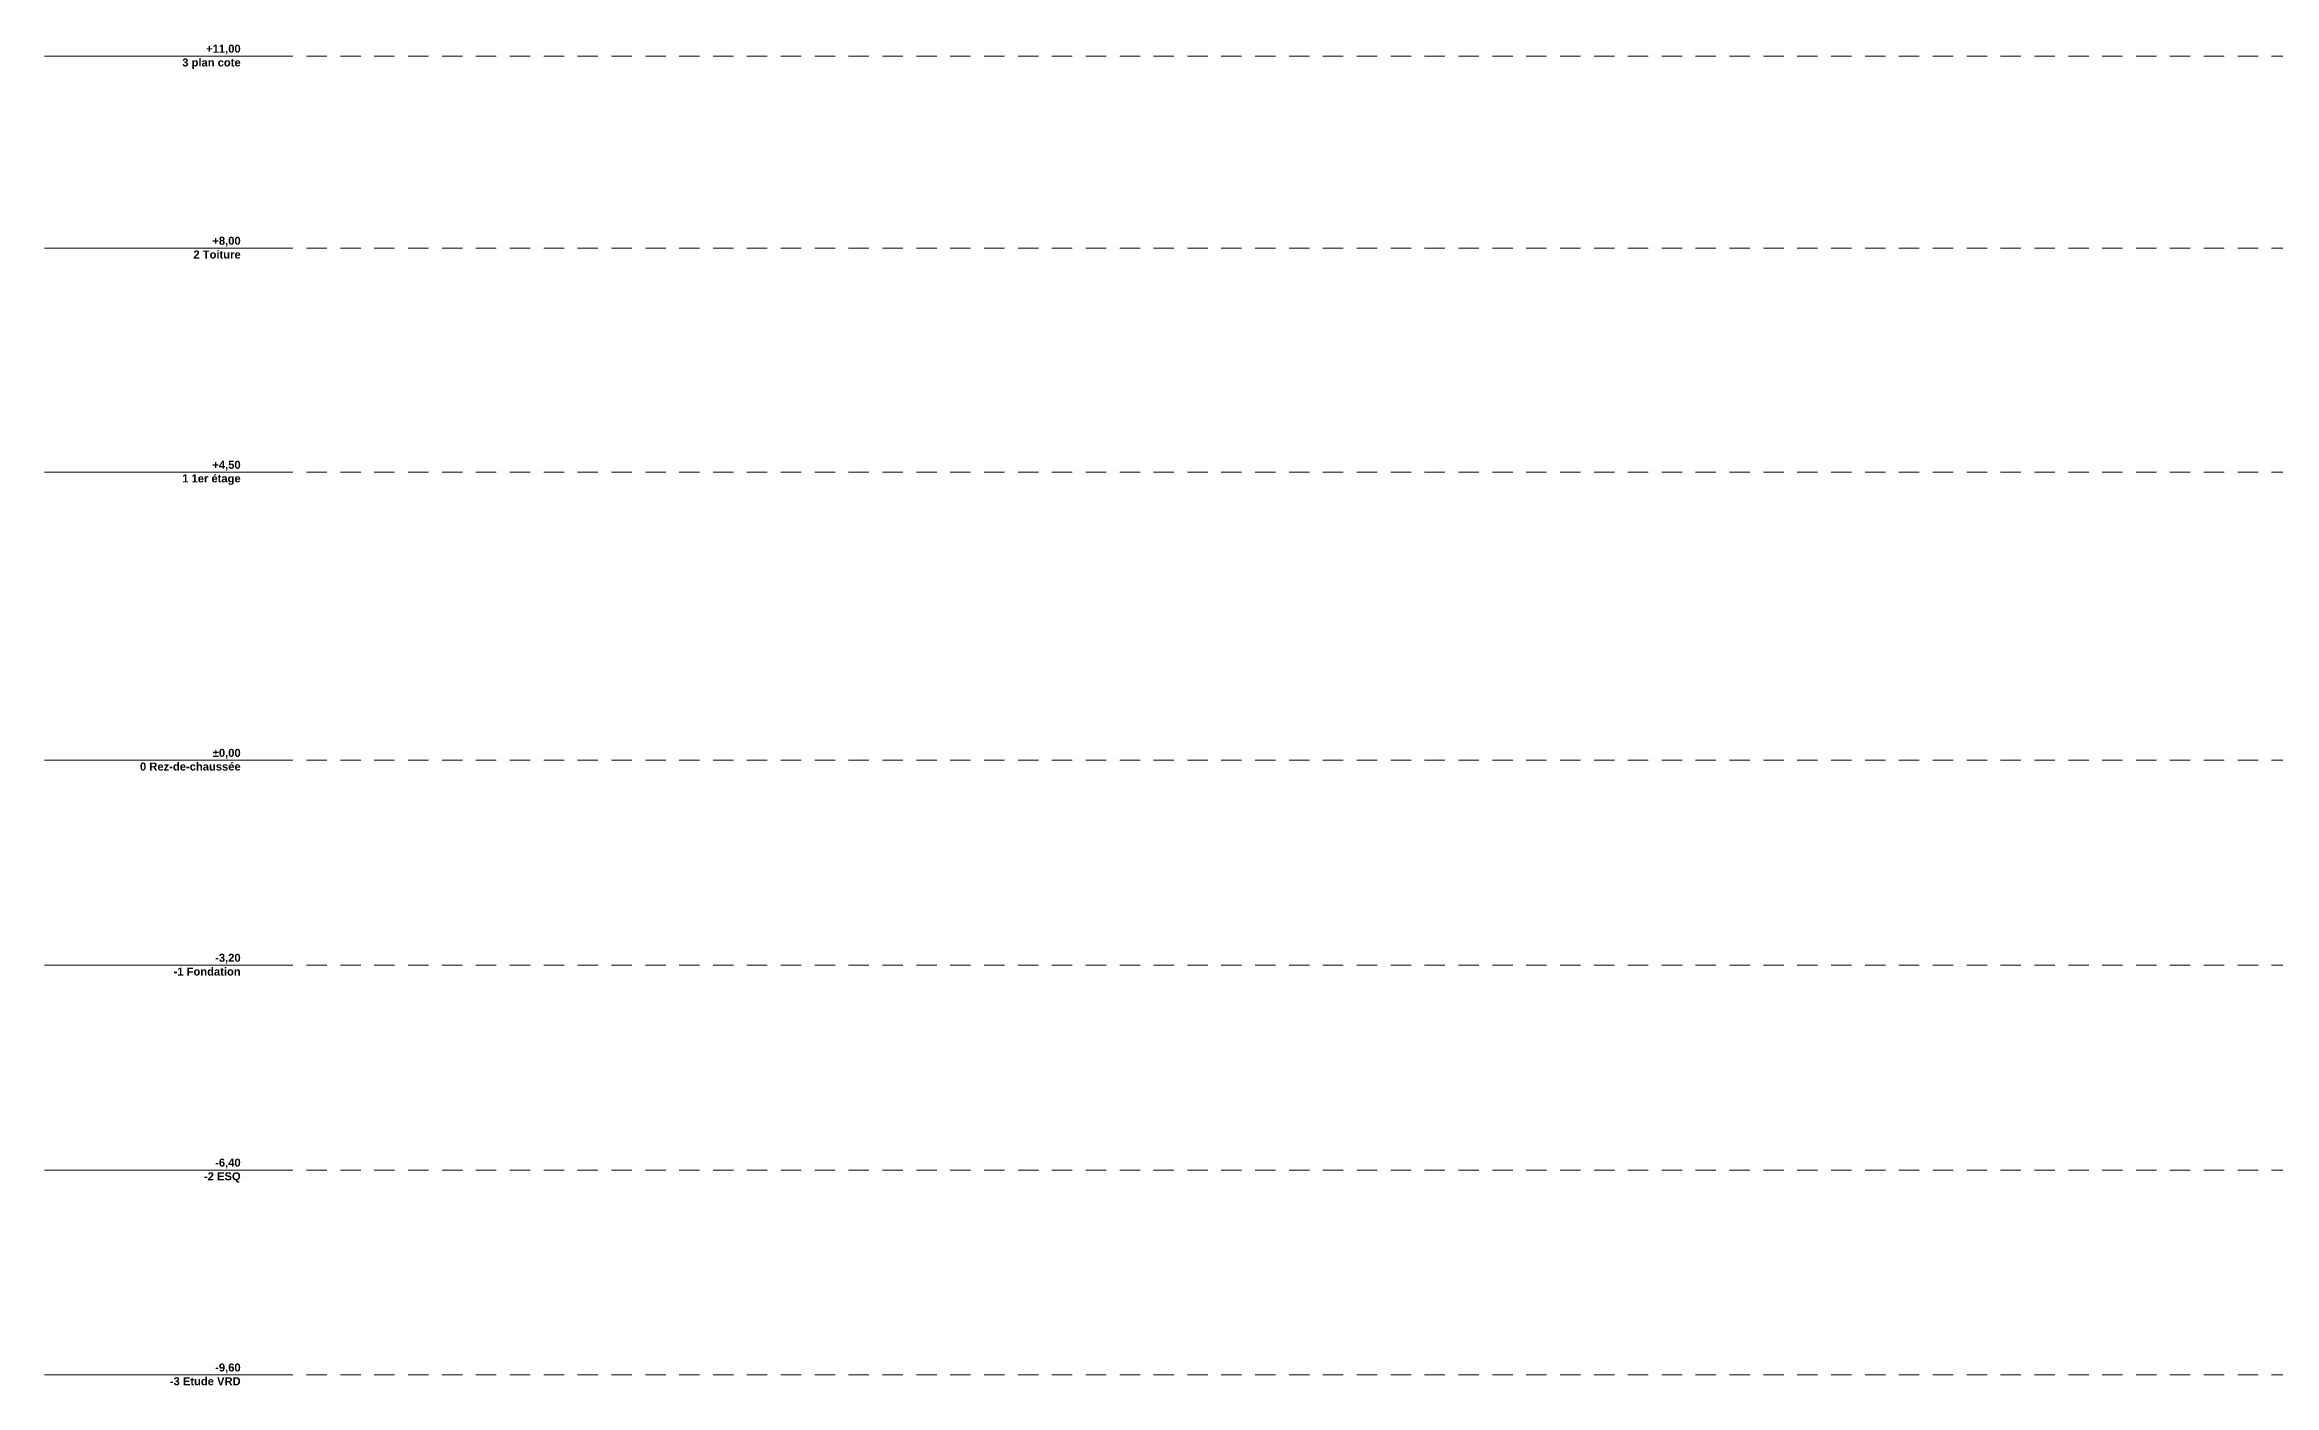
# Model space of a CAD drawing. Header units: millimetres. Extents: x 365175 to 2667127, y -330297 to -162108.
# Drawn here: x 2441453 to 2476279, y -330236 to -309291 of the extents above; entities that cross this region are included whole.
import ezdxf

# ---------------------------------------------------------------- set-up
doc = ezdxf.new("R2010")
doc.units = ezdxf.units.MM
doc.header["$MEASUREMENT"] = 0
doc.linetypes.add('Discontinu', pattern=[529.166651, 317.499995, -211.666656])
doc.styles.add('STYLE_GENERE_6', font='')
doc.styles.get('STYLE_GENERE_6').set_extended_font_data('Arial', bold=True)

# ---------------------------------------------------------------- blocks, each defined once
blk = doc.blocks.new('A Coupe A-A_STORY_MARKER', base_point=(2279709, -320471))
at = {"color": 6, "linetype": 'Continuous', "lineweight": 5}
for p, q in [((2441453, -309471), (2444515, -309471)), ((2444615, -309471), (2444515, -309471)), ((2444615, -309471), (2444815, -309471)), ((2444915, -309471), (2444815, -309471)), ((2445015, -309471), (2444915, -309471)), ((2441453, -312471), (2444515, -312471)), ((2444615, -312471), (2444515, -312471)), ((2444615, -312471), (2444815, -312471)), ((2444915, -312471), (2444815, -312471)), ((2445015, -312471), (2444915, -312471)), ((2441453, -315971), (2444515, -315971)), ((2444615, -315971), (2444515, -315971)), ((2444615, -315971), (2444815, -315971)), ((2444915, -315971), (2444815, -315971)), ((2445015, -315971), (2444915, -315971)), ((2441453, -320471), (2444515, -320471)), ((2444615, -320471), (2444515, -320471)), ((2444615, -320471), (2444815, -320471)), ((2444915, -320471), (2444815, -320471)), ((2445015, -320471), (2444915, -320471)), ((2441453, -323671), (2444515, -323671)), ((2444615, -323671), (2444515, -323671)), ((2444615, -323671), (2444815, -323671)), ((2444915, -323671), (2444815, -323671)), ((2445015, -323671), (2444915, -323671)), ((2441453, -326871), (2444515, -326871)), ((2444615, -326871), (2444515, -326871)), ((2444615, -326871), (2444815, -326871)), ((2444915, -326871), (2444815, -326871)), ((2445015, -326871), (2444915, -326871)), ((2441453, -330071), (2444515, -330071)), ((2444615, -330071), (2444515, -330071)), ((2444615, -330071), (2444815, -330071)), ((2444915, -330071), (2444815, -330071)), ((2445015, -330071), (2444915, -330071))]:
    blk.add_line(p, q, dxfattribs=at)
at = {"color": 6, "linetype": 'Discontinu', "lineweight": 5}
for p, q in [((2445015, -309471), (2546618, -309471)), ((2445015, -312471), (2546618, -312471)), ((2445015, -315971), (2546618, -315971)), ((2445015, -320471), (2546618, -320471)), ((2445015, -323671), (2546618, -323671)), ((2445015, -326871), (2546618, -326871)), ((2445015, -330071), (2546618, -330071))]:
    blk.add_line(p, q, dxfattribs=at)
at = {"color": 52, "lineweight": 5, "true_color": 0xb3b31d, "char_height": 125, "attachment_point": 3, "style": 'STYLE_GENERE_6'}
for s, insert, line_spacing_factor in [('\\A1;{\\pqr;\\pt0;\\fArial|b1|i0|c0|p38;+11,00\\P\\pqr;\\pt0;\\fArial|b1|i0|c0|p38;3\\fArial|b1|i0|c0|p38; \\fArial|b1|i0|c0|p38;plan cote}', (2444515, -309293), 1.030869), ('\\A1;{\\pqr;\\pt0;\\fArial|b1|i0|c0|p38;+8,00\\P\\pqr;\\pt0;\\fArial|b1|i0|c0|p38;2\\fArial|b1|i0|c0|p38; \\fArial|b1|i0|c0|p38;Toiture}', (2444515, -312293), 1.033281), ('\\A1;{\\pqr;\\pt0;\\fArial|b1|i0|c0|p38;+4,50\\P\\pqr;\\pt0;\\fArial|b1|i0|c0|p38;1\\fArial|b1|i0|c0|p38; \\fArial|b1|i0|c0|p38;1er étage}', (2444515, -315793), 1.018616), ('\\A1;{\\pqr;\\pt0;\\fArial|b1|i0|c0|p38;±0,00\\P\\pqr;\\pt0;\\fArial|b1|i0|c0|p38;0\\fArial|b1|i0|c0|p38; \\fArial|b1|i0|c0|p38;Rez-de-chaussée}', (2444515, -320293), 1.021488), ('\\A1;{\\pqr;\\pt0;\\fArial|b1|i0|c0|p38;-3,20\\P\\pqr;\\pt0;\\fArial|b1|i0|c0|p38;-1\\fArial|b1|i0|c0|p38; \\fArial|b1|i0|c0|p38;Fondation}', (2444515, -323493), 1.033281), ('\\A1;{\\pqr;\\pt0;\\fArial|b1|i0|c0|p38;-6,40\\P\\pqr;\\pt0;\\fArial|b1|i0|c0|p38;-2\\fArial|b1|i0|c0|p38; \\fArial|b1|i0|c0|p38;ESQ}', (2444515, -326693), 1.024272), ('\\A1;{\\pqr;\\pt0;\\fArial|b1|i0|c0|p38;-9,60\\P\\pqr;\\pt0;\\fArial|b1|i0|c0|p38;-3\\fArial|b1|i0|c0|p38; \\fArial|b1|i0|c0|p38;Etude VRD}', (2444515, -329893), 1.033087)]:
    blk.add_mtext(s, dxfattribs=dict(at, insert=insert, line_spacing_factor=line_spacing_factor))

msp = doc.modelspace()

# ---------------------------------------------------------------- block references
at = {"linetype": 'Continuous', "lineweight": 0}
msp.add_blockref('A Coupe A-A_STORY_MARKER', (2279708.669, -320470.931), dxfattribs=at)

doc.saveas('drawing.dxf')
